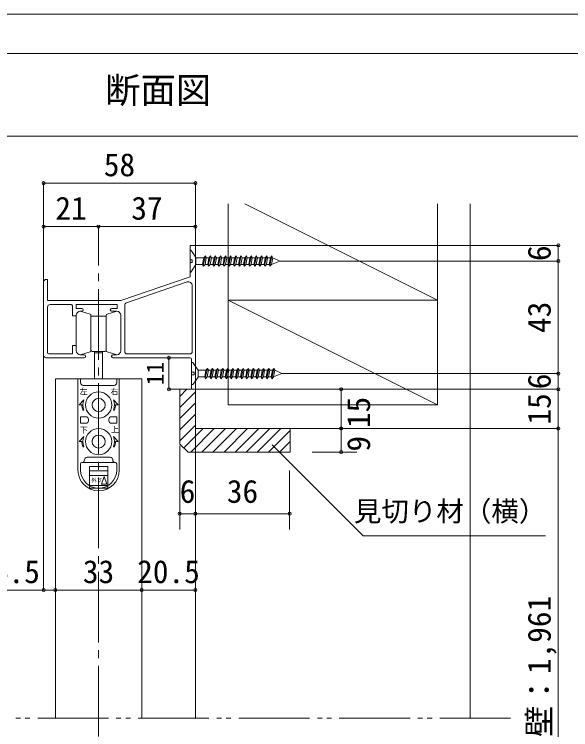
# Model space of a CAD drawing. Units: millimetres on the paper, enlarged 10 times, with parts at other scales. Extents: x -1985 to 2015, y -1370 to 1400.
# Drawn here: x -962 to -254, y 489 to 1400 of the extents above; entities that cross this region are included whole.
import ezdxf
from ezdxf.enums import TextEntityAlignment as Align

# ---------------------------------------------------------------- set-up
doc = ezdxf.new("R2010")
doc.units = ezdxf.units.MM
doc.header["$LTSCALE"] = 10
doc.header["$PDMODE"] = 32
doc.header["$PDSIZE"] = 4
for name, pattern in [('CHAIN2', [12, 9, -1, 1, -1]), ('DOUBLE_CHAIN2', [12.8, 9, -1, 0.6, -0.6, 0.6, -1]), ('USER2', [9.525, 6.35, -3.175])]:
    doc.linetypes.add(name, pattern=pattern)
for name, color, linetype, lineweight in [('1-1_0', 7, 'Continuous', 20), ('2-0_18', 7, 'Continuous', 20), ('2-1', 7, 'Continuous', 20)]:
    doc.layers.add(name, color=color, linetype=linetype, lineweight=lineweight)
doc.styles.add('ＭＳ ゴシック', font='')
doc.styles.get('ＭＳ ゴシック').set_extended_font_data('MS Gothic')

msp = doc.modelspace()

# ---------------------------------------------------------------- linework, layer by layer
at = {"layer": '1-1_0'}
for p, q in [((-1935, 1350), (395, 1350)), ((-1935, 1350), (395, 1350)), ((-1935, 1245), (395, 1245)), ((-1935, 1245), (395, 1245))]:
    msp.add_line(p, q, dxfattribs=at)
msp.add_lwpolyline([(-1985, -1370), (2015, -1370), (2015, 1400), (-1985, 1400)], dxfattribs=at)
at = {"layer": '2-0_18', "color": 4, "lineweight": 9}
for p, q in [((-731.78, 1184.95), (-731.78, 1158.48)), ((-855.11, 1129.6), (-925.11, 1129.6)), ((-731.78, 1129.6), (-855.11, 1129.6)), ((-269.77, 1105.74), (-731.78, 1105.74)), ((-269.77, 1105.74), (-269.77, 1085.74)), ((-269.77, 1085.74), (-624.42, 1085.74)), ((-269.77, 1085.74), (-269.77, 942.41)), ((-925.11, 666.68), (-925.11, 965.74)), ((-765.52, 962.41), (-765.52, 922.41)), ((-765.52, 962.41), (-751.78, 962.41)), ((-269.77, 942.41), (-621.75, 942.41)), ((-269.77, 942.41), (-269.77, 922.41)), ((-765.52, 922.41), (-751.78, 922.41)), ((-269.77, 922.41), (-731.78, 922.41)), ((-526.15, 922.41), (-583.21, 922.41)), ((-546.15, 872.41), (-546.15, 922.41)), ((-269.77, 922.41), (-269.77, 872.41)), ((-526.15, 872.41), (-583.21, 872.41)), ((-526.15, 872.41), (-583.21, 872.41)), ((-546.15, 842.41), (-546.15, 872.41)), ((-269.77, 872.41), (-381.78, 872.41)), ((-269.77, 872.41), (-269.77, 26.71)), ((-751.78, 743.96), (-751.78, 850.26)), ((-731.78, 743.96), (-731.78, 850.26)), ((-526.15, 842.41), (-583.21, 842.41)), ((-611.78, 743.96), (-611.78, 819.05)), ((-751.78, 763.96), (-731.78, 763.96)), ((-731.78, 763.96), (-611.78, 763.96)), ((-925.11, 666.68), (-1003.12, 666.68)), ((-925.11, 666.68), (-910.11, 666.68)), ((-910.11, 666.68), (-910.11, 663.19)), ((-910.11, 666.68), (-800.11, 666.68)), ((-800.11, 666.68), (-731.78, 666.68)), ((-731.78, 666.68), (-731.78, 669.33))]:
    msp.add_line(p, q, dxfattribs=at)
at = {"layer": '2-0_18'}
for p, q in [((-423.45, 1035.74), (-668.93, 1158.48)), ((-738.45, 1105.74), (-731.78, 1105.74)), ((-738.45, 1065.74), (-738.45, 1105.74)), ((-716.04, 1081.47), (-714.99, 1079.07)), ((-925.11, 1059.07), (-925.11, 965.74)), ((-921.78, 1062.41), (-920.11, 1062.41)), ((-920.11, 1035.41), (-920.11, 1062.41)), ((-738.45, 1065.74), (-826.78, 1035.41)), ((-819.53, 1032.61), (-742.4, 1059.09)), ((-735.78, 1054.36), (-735.78, 970.74)), ((-920.11, 1035.41), (-826.78, 1035.41)), ((-890.11, 1030.41), (-916.78, 1030.41)), ((-883.45, 1030.41), (-883.45, 1025.41)), ((-423.45, 1035.74), (-690.11, 1035.74)), ((-423.45, 902.41), (-690.11, 1035.74)), ((-920.11, 1027.07), (-920.11, 969.07)), ((-888.45, 1028.74), (-888.45, 1015.74)), ((-876.45, 1025.41), (-883.45, 1025.41)), ((-878.45, 1021.74), (-876.45, 1021.74)), ((-865.95, 1018.1), (-876.97, 1021.51)), ((-874.78, 1023.74), (-874.78, 1023.41)), ((-844.27, 1018.1), (-833.26, 1021.51)), ((-840.11, 1023.74), (-840.11, 1023.41)), ((-838.45, 1025.41), (-831.45, 1025.41)), ((-831.78, 1021.74), (-838.45, 1021.74)), ((-821.78, 1029.46), (-821.78, 970.74)), ((-888.45, 1015.74), (-883.45, 1015.74)), ((-883.45, 1016.74), (-883.45, 1015.74)), ((-883.45, 1016.74), (-883.45, 978.07)), ((-864.78, 972.07), (-864.78, 1016.51)), ((-845.45, 1015.41), (-864.78, 1015.41)), ((-845.45, 972.07), (-845.45, 1016.51)), ((-826.78, 971.41), (-826.78, 1016.74)), ((-888.45, 967.41), (-888.45, 978.07)), ((-888.45, 978.07), (-883.45, 978.07)), ((-883.45, 971.41), (-883.45, 978.07)), ((-918.45, 967.41), (-888.45, 967.41)), ((-873.45, 966.41), (-878.45, 966.41)), ((-865.95, 970.04), (-876.97, 966.63)), ((-863.11, 970.41), (-847.11, 970.41)), ((-860.16, 970.41), (-860.16, 935.74)), ((-860.16, 968.74), (-850.16, 968.74)), ((-850.16, 935.74), (-850.16, 970.41)), ((-844.27, 970.04), (-833.26, 966.63)), ((-831.78, 966.41), (-836.78, 966.41)), ((-818.45, 967.41), (-739.11, 967.41)), ((-873.45, 962.41), (-921.78, 962.41)), ((-871.78, 964.74), (-871.78, 964.07)), ((-838.45, 964.74), (-838.45, 964.07)), ((-836.78, 962.41), (-738.45, 962.41)), ((-736.78, 960.74), (-736.78, 922.41)), ((-910.11, 935.74), (-800.11, 935.74)), ((-881.32, 935.74), (-881.32, 818.74)), ((-828.66, 935.74), (-881.32, 935.74)), ((-877.99, 930.74), (-877.99, 935.74)), ((-831.99, 930.74), (-831.99, 935.74)), ((-828.66, 818.74), (-828.66, 935.74)), ((-835.32, 927.41), (-874.66, 927.41)), ((-731.1, 922.41), (-751.78, 922.41)), ((-751.78, 852.41), (-751.78, 922.41)), ((-751.78, 913.27), (-742.64, 922.41)), ((-737.77, 922.41), (-731.1, 922.41)), ((-736.78, 922.41), (-731.78, 922.41)), ((-751.78, 899.12), (-731.78, 919.12)), ((-873.85, 909.07), (-879.99, 902.41)), ((-879.99, 902.41), (-876.32, 902.41)), ((-829.99, 902.41), (-836.13, 909.07)), ((-833.66, 902.41), (-829.99, 902.41)), ((-751.78, 884.98), (-731.78, 904.98)), ((-423.45, 902.41), (-690.11, 902.41)), ((-875.25, 895.74), (-873.85, 895.74)), ((-836.13, 895.74), (-834.72, 895.74)), ((-877.99, 887.41), (-877.99, 879.07)), ((-871.32, 887.41), (-877.99, 887.41)), ((-867.99, 882.41), (-867.99, 884.07)), ((-841.99, 884.07), (-841.99, 882.41)), ((-831.99, 887.41), (-838.66, 887.41)), ((-831.99, 879.07), (-831.99, 887.41)), ((-751.78, 870.84), (-731.78, 890.84)), ((-877.99, 879.07), (-871.32, 879.07)), ((-838.66, 879.07), (-831.99, 879.07)), ((-751.78, 856.7), (-731.78, 876.7)), ((-746.69, 847.64), (-721.93, 872.41)), ((-737.79, 842.41), (-707.79, 872.41)), ((-381.78, 872.41), (-731.78, 872.41)), ((-723.65, 842.41), (-693.65, 872.41)), ((-709.5, 842.41), (-679.5, 872.41)), ((-695.36, 842.41), (-665.36, 872.41)), ((-681.22, 842.41), (-651.22, 872.41)), ((-667.08, 842.41), (-637.08, 872.41)), ((-652.94, 842.41), (-622.94, 872.41)), ((-638.79, 842.41), (-611.1, 870.09)), ((-611.1, 872.41), (-611.1, 842.41)), ((-873.85, 862.41), (-879.99, 855.74)), ((-829.99, 855.74), (-836.13, 862.41)), ((-879.99, 855.74), (-876.32, 855.74)), ((-875.25, 849.07), (-873.85, 849.07)), ((-836.13, 849.07), (-834.72, 849.07)), ((-833.66, 855.74), (-829.99, 855.74)), ((-741.1, 842.41), (-751.78, 852.41)), ((-517.98, 735.7), (-633.9, 851.62)), ((-624.65, 842.41), (-611.1, 855.95)), ((-741.1, 842.41), (-611.1, 842.41)), ((-869.66, 835.74), (-840.32, 835.74)), ((-877.99, 818.74), (-877.99, 827.41)), ((-875.48, 829.07), (-833.66, 829.07)), ((-866.66, 824.23), (-843.32, 824.23)), ((-866.66, 799.71), (-866.66, 824.23)), ((-843.32, 824.23), (-843.32, 799.71)), ((-831.99, 827.41), (-831.99, 818.74)), ((-843.32, 818.46), (-866.66, 818.46)), ((-866.66, 812.4), (-843.32, 812.4)), ((-847.99, 811.4), (-851.32, 801.4)), ((-844.66, 801.4), (-847.99, 811.4)), ((-843.32, 799.71), (-866.66, 799.71)), ((-851.32, 801.4), (-844.66, 801.4)), ((-517.98, 735.7), (-285.93, 735.7))]:
    msp.add_line(p, q, dxfattribs=at)
at = {"layer": '2-0_18', "color": 4, "linetype": 'CHAIN2', "lineweight": 9}
msp.add_line((-855.11, 0), (-855.11, 1129.6), dxfattribs=at)
at = {"layer": '2-0_18', "linetype": 'USER2'}
for p, q in [((-866.66, 796.41), (-866.66, 799.71)), ((-843.32, 796.41), (-866.66, 796.41)), ((-843.32, 799.71), (-843.32, 796.41))]:
    msp.add_line(p, q, dxfattribs=at)
at = {"layer": '2-0_18', "linetype": 'DOUBLE_CHAIN2'}
msp.add_line((-330.53, 503.6), (-960.4, 503.6), dxfattribs=at)
at = {"layer": '2-0_18', "color": 4, "lineweight": 9}
msp.add_lwpolyline([(-731.78, 1184.95), (-925.11, 1184.95), (-925.11, 1059.07)], dxfattribs=at)
at = {"layer": '2-0_18'}
for points in [[(-883.45, 1030.41), (-831.45, 1030.41), (-831.45, 1025.41)], [(-434.44, 872.41), (-731.1, 872.41), (-381.1, 872.41)]]:
    msp.add_lwpolyline(points, dxfattribs=at)
for centre, radius in [((-854.99, 902.41), 16.67), ((-854.99, 902.41), 8.33), ((-854.99, 855.74), 16.67), ((-854.99, 855.74), 8.33)]:
    msp.add_circle(centre, radius, dxfattribs=at)
for centre, radius, start, end in [((-921.78, 1059.07), 3.33, 90, 180), ((-740.78, 1054.36), 5, 0, 108.95228), ((-916.78, 1027.07), 3.33, 90, 180), ((-890.11, 1028.74), 1.67, 0, 90), ((-818.45, 1029.46), 3.33, 108.95228, 180), ((-878.45, 1016.74), 5, 90, 180), ((-876.45, 1023.74), 1.67, 0, 90), ((-876.45, 1023.41), 1.67, 270, 0), ((-838.45, 1023.74), 1.67, 90, 180), ((-838.45, 1023.41), 1.67, 180, 270), ((-831.78, 1016.74), 5, 0, 90), ((-866.45, 1016.51), 1.67, 0, 72.78483), ((-843.78, 1016.51), 1.67, 107.21517, 180), ((-918.45, 969.07), 1.67, 180, 270), ((-878.45, 971.41), 5, 180, 270), ((-873.45, 964.74), 1.67, 0, 90), ((-866.45, 971.63), 1.67, 287.21517, 0), ((-863.11, 972.07), 1.67, 180, 270), ((-847.11, 972.07), 1.67, 270, 0), ((-843.78, 971.63), 1.67, 180, 252.78483), ((-836.78, 964.74), 1.67, 90, 180), ((-831.78, 971.41), 5, 270, 0), ((-818.45, 970.74), 3.33, 180, 270), ((-739.11, 970.74), 3.33, 270, 0), ((-921.78, 965.74), 3.33, 180, 270), ((-873.45, 964.07), 1.67, 270, 0), ((-836.78, 964.07), 1.67, 180, 270), ((-738.45, 960.74), 1.67, 0, 90), ((-874.66, 930.74), 3.33, 180, 270), ((-835.32, 930.74), 3.33, 270, 0), ((-854.99, 902.41), 21.33, 180, 198.20996), ((-854.99, 902.41), 20, 160.52878, 199.47122), ((-854.99, 902.41), 20, 340.52878, 19.47122), ((-854.99, 902.41), 21.33, 341.79004, 0), ((-871.32, 884.07), 3.33, 0, 90), ((-838.66, 884.07), 3.33, 90, 180), ((-871.32, 882.41), 3.33, 270, 0), ((-838.66, 882.41), 3.33, 180, 270), ((-854.99, 855.74), 20, 160.52878, 199.47122), ((-854.99, 855.74), 20, 340.52878, 19.47122), ((-854.99, 855.74), 21.33, 180, 198.20996), ((-854.99, 855.74), 21.33, 341.79004, 0), ((-876.32, 832.41), 3.33, 270, 0), ((-869.66, 832.41), 3.33, 90, 180), ((-840.32, 832.41), 3.33, 0, 90), ((-833.66, 832.41), 3.33, 180, 270), ((-876.32, 827.41), 1.67, 90, 180), ((-833.66, 827.41), 1.67, 0, 90), ((-854.99, 819.41), 26.33, 180, 270), ((-854.99, 819.41), 23, 180, 270), ((-854.99, 819.41), 23, 270, 0), ((-854.99, 819.41), 26.33, 270, 0)]:
    msp.add_arc(centre, radius, start, end, dxfattribs=at)
at = {"layer": '2-0_18', "color": 4}
for p in [(-925.11, 1184.95), (-731.78, 1184.95), (-925.11, 1129.6), (-855.11, 1129.6), (-731.78, 1129.6), (-269.77, 1105.74), (-269.77, 1085.74), (-765.52, 962.41), (-269.77, 942.41), (-765.52, 922.41), (-546.15, 922.41), (-269.77, 922.41), (-546.15, 872.41), (-269.77, 872.41), (-546.15, 842.41), (-751.78, 763.96), (-731.78, 763.96), (-611.78, 763.96), (-925.11, 666.68), (-910.11, 666.68), (-800.11, 666.68), (-731.78, 666.68)]:
    msp.add_point(p, dxfattribs=at)
at = {"layer": '2-1'}
for p, q in [((-731.78, 1158.48), (-731.78, 503.6)), ((-690.11, 1158.48), (-690.11, 902.41)), ((-423.45, 1158.48), (-423.45, 902.41)), ((-381.78, 1158.48), (-381.78, 503.6)), ((-731.78, 1145.12), (-731.78, 1101.4)), ((-731.78, 1023.07), (-731.78, 1136.41)), ((-738.45, 1099.74), (-737.58, 1099.74)), ((-738.45, 1099.07), (-738.45, 1087.47)), ((-737.58, 1099.74), (-735.13, 1096.09)), ((-735.13, 1096.09), (-731.11, 1090.1)), ((-735.85, 1087.47), (-738.45, 1087.47)), ((-731.11, 1090.1), (-731.11, 1081.38)), ((-731.11, 1090), (-720.98, 1090)), ((-722.55, 1081.49), (-720.98, 1090)), ((-721.83, 1079.87), (-719.14, 1092.27)), ((-719.54, 1081.46), (-717.97, 1090)), ((-717.97, 1090), (-714.48, 1090)), ((-716.05, 1081.47), (-714.48, 1090)), ((-715.34, 1079.85), (-712.63, 1092.27)), ((-713.04, 1081.47), (-711.46, 1090)), ((-711.46, 1090), (-707.97, 1090)), ((-709.55, 1081.49), (-707.97, 1090)), ((-708.83, 1079.87), (-706.13, 1092.27)), ((-706.54, 1081.46), (-704.96, 1090)), ((-704.96, 1090), (-701.47, 1090)), ((-703.05, 1081.47), (-701.47, 1090)), ((-702.33, 1079.87), (-699.63, 1092.27)), ((-700.04, 1081.46), (-698.46, 1090)), ((-698.46, 1090), (-694.97, 1090)), ((-695.83, 1079.87), (-693.13, 1092.27)), ((-693.53, 1081.46), (-691.96, 1090)), ((-691.96, 1090), (-688.47, 1090)), ((-690.04, 1081.47), (-688.47, 1090)), ((-689.33, 1079.85), (-686.62, 1092.27)), ((-688.47, 1090), (-686.52, 1092.41)), ((-687.03, 1081.47), (-685.45, 1090)), ((-686.52, 1092.41), (-685.45, 1090)), ((-685.45, 1090), (-681.83, 1090)), ((-683.41, 1081.47), (-681.83, 1090)), ((-682.69, 1079.85), (-679.99, 1092.27)), ((-681.83, 1090), (-679.88, 1092.41)), ((-680.39, 1081.47), (-678.82, 1090)), ((-679.88, 1092.41), (-678.82, 1090)), ((-678.82, 1090), (-675.33, 1090)), ((-676.91, 1081.47), (-675.33, 1090)), ((-676.19, 1079.87), (-674.18, 1089.09)), ((-675.33, 1090), (-674.18, 1091.42)), ((-674.18, 1091.42), (-673.38, 1092.41)), ((-674.18, 1089.09), (-673.49, 1092.27)), ((-673.89, 1081.46), (-672.32, 1090)), ((-673.38, 1092.41), (-672.32, 1090)), ((-672.32, 1090), (-668.83, 1090)), ((-670.4, 1081.49), (-668.83, 1090)), ((-669.68, 1079.87), (-666.98, 1092.27)), ((-667.39, 1081.46), (-665.81, 1090)), ((-665.81, 1090), (-662.32, 1090)), ((-663.9, 1081.47), (-662.32, 1090)), ((-663.18, 1079.87), (-660.48, 1092.27)), ((-660.89, 1081.46), (-659.31, 1090)), ((-659.31, 1090), (-655.82, 1090)), ((-657.4, 1081.49), (-655.82, 1090)), ((-656.68, 1079.87), (-653.98, 1092.27)), ((-654.39, 1081.46), (-652.81, 1090)), ((-652.81, 1090), (-649.32, 1090)), ((-650.9, 1081.47), (-649.32, 1090)), ((-650.18, 1079.85), (-647.48, 1092.27)), ((-647.88, 1081.47), (-646.31, 1090)), ((-646.31, 1090), (-642.82, 1090)), ((-643.67, 1079.87), (-640.98, 1092.27)), ((-641.38, 1081.46), (-639.8, 1090)), ((-639.8, 1090), (-637.13, 1090)), ((-637.94, 1081.47), (-636.36, 1090)), ((-637.22, 1079.85), (-634.52, 1092.27)), ((-637.12, 1090), (-636.36, 1090)), ((-636.36, 1090), (-634.41, 1092.41)), ((-624.42, 1085.74), (-634.93, 1081.47)), ((-634.41, 1092.41), (-633.35, 1090)), ((-633.35, 1090), (-624.42, 1085.74)), ((-737.58, 1071.74), (-735.14, 1075.37)), ((-735.14, 1075.37), (-731.11, 1081.38)), ((-731.11, 1081.47), (-722.55, 1081.47)), ((-719.53, 1081.47), (-716.04, 1081.47)), ((-714.99, 1079.07), (-713.04, 1081.47)), ((-713.03, 1081.47), (-709.54, 1081.47)), ((-706.53, 1081.47), (-703.05, 1081.47)), ((-700.03, 1081.47), (-696.54, 1081.47)), ((-693.52, 1081.47), (-690.03, 1081.47)), ((-687.03, 1081.47), (-683.41, 1081.47)), ((-680.39, 1081.47), (-676.9, 1081.47)), ((-674.18, 1081.11), (-673.88, 1081.47)), ((-673.89, 1081.47), (-670.39, 1081.47)), ((-667.39, 1081.47), (-663.89, 1081.47)), ((-660.88, 1081.47), (-657.39, 1081.47)), ((-654.38, 1081.47), (-650.89, 1081.47)), ((-647.87, 1081.47), (-644.39, 1081.47)), ((-641.37, 1081.47), (-637.93, 1081.47)), ((-637.94, 1081.47), (-637.13, 1079.65)), ((-637.12, 1079.63), (-636.88, 1079.07)), ((-735.78, 956.41), (-734.91, 956.41)), ((-734.91, 956.41), (-732.46, 952.75)), ((-732.46, 952.75), (-728.44, 946.77)), ((-719.17, 936.53), (-716.47, 948.94)), ((-712.67, 936.52), (-709.97, 948.94)), ((-706.16, 936.53), (-703.46, 948.94)), ((-699.66, 936.53), (-696.96, 948.94)), ((-693.16, 936.53), (-690.46, 948.94)), ((-686.66, 936.52), (-683.96, 948.94)), ((-685.8, 946.67), (-683.85, 949.07)), ((-683.85, 949.07), (-682.79, 946.67)), ((-680.02, 936.52), (-677.32, 948.94)), ((-679.17, 946.67), (-677.22, 949.07)), ((-677.22, 949.07), (-676.15, 946.67)), ((-672.66, 946.67), (-671.51, 948.09)), ((-671.51, 948.09), (-670.71, 949.07)), ((-671.51, 945.75), (-670.82, 948.94)), ((-670.71, 949.07), (-669.65, 946.67)), ((-667.02, 936.53), (-664.32, 948.94)), ((-660.51, 936.53), (-657.82, 948.94)), ((-654.01, 936.53), (-651.31, 948.94)), ((-647.51, 936.52), (-644.81, 948.94)), ((-641.01, 936.53), (-638.31, 948.94)), ((-634.56, 936.52), (-631.85, 948.94)), ((-633.7, 946.67), (-631.75, 949.07)), ((-631.75, 949.07), (-630.68, 946.67)), ((-733.18, 944.14), (-735.78, 944.14)), ((-728.44, 946.77), (-728.44, 938.04)), ((-728.44, 946.67), (-718.31, 946.67)), ((-719.89, 938.15), (-718.31, 946.67)), ((-716.88, 938.13), (-715.3, 946.67)), ((-715.3, 946.67), (-711.81, 946.67)), ((-713.39, 938.14), (-711.81, 946.67)), ((-710.37, 938.14), (-708.8, 946.67)), ((-708.8, 946.67), (-705.31, 946.67)), ((-706.88, 938.15), (-705.31, 946.67)), ((-703.87, 938.13), (-702.29, 946.67)), ((-702.29, 946.67), (-698.81, 946.67)), ((-700.38, 938.14), (-698.81, 946.67)), ((-697.37, 938.13), (-695.79, 946.67)), ((-695.79, 946.67), (-692.3, 946.67)), ((-693.88, 938.15), (-692.3, 946.67)), ((-690.87, 938.13), (-689.29, 946.67)), ((-689.29, 946.67), (-685.8, 946.67)), ((-687.38, 938.14), (-685.8, 946.67)), ((-684.36, 938.14), (-682.79, 946.67)), ((-682.79, 946.67), (-679.17, 946.67)), ((-680.74, 938.14), (-679.17, 946.67)), ((-677.73, 938.14), (-676.15, 946.67)), ((-676.15, 946.67), (-672.66, 946.67)), ((-674.24, 938.14), (-672.66, 946.67)), ((-673.52, 936.53), (-671.51, 945.75)), ((-671.23, 938.13), (-669.65, 946.67)), ((-669.65, 946.67), (-666.16, 946.67)), ((-667.73, 938.15), (-666.16, 946.67)), ((-664.73, 938.13), (-663.15, 946.67)), ((-663.15, 946.67), (-659.66, 946.67)), ((-661.23, 938.14), (-659.66, 946.67)), ((-658.22, 938.13), (-656.65, 946.67)), ((-656.65, 946.67), (-653.16, 946.67)), ((-654.73, 938.15), (-653.16, 946.67)), ((-651.72, 938.13), (-650.14, 946.67)), ((-650.14, 946.67), (-646.65, 946.67)), ((-648.23, 938.14), (-646.65, 946.67)), ((-645.22, 938.14), (-643.64, 946.67)), ((-643.64, 946.67), (-640.15, 946.67)), ((-638.72, 938.13), (-637.14, 946.67)), ((-637.14, 946.67), (-634.47, 946.67)), ((-635.27, 938.14), (-633.7, 946.67)), ((-634.46, 946.67), (-633.7, 946.67)), ((-621.75, 942.41), (-632.26, 938.14)), ((-630.68, 946.67), (-621.75, 942.41)), ((-910.11, 935.74), (-910.11, 503.6)), ((-800.11, 935.74), (-800.11, 503.6)), ((-734.91, 928.41), (-732.48, 932.03)), ((-732.48, 932.03), (-728.44, 938.04)), ((-728.44, 938.14), (-719.89, 938.14)), ((-716.87, 938.14), (-713.38, 938.14)), ((-710.36, 938.14), (-706.87, 938.14)), ((-703.86, 938.14), (-700.38, 938.14)), ((-697.36, 938.14), (-693.87, 938.14)), ((-690.86, 938.14), (-687.37, 938.14)), ((-684.36, 938.14), (-680.74, 938.14)), ((-677.72, 938.14), (-674.23, 938.14)), ((-671.51, 937.77), (-671.22, 938.14)), ((-671.23, 938.14), (-667.73, 938.14)), ((-664.72, 938.14), (-661.23, 938.14)), ((-658.21, 938.14), (-654.72, 938.14)), ((-651.71, 938.14), (-648.22, 938.14)), ((-645.21, 938.14), (-641.72, 938.14)), ((-638.71, 938.14), (-635.26, 938.14)), ((-635.27, 938.14), (-634.47, 936.32)), ((-634.46, 936.29), (-634.21, 935.74)), ((-735.78, 928.41), (-734.91, 928.41)), ((-910.11, 716.85), (-910.11, 776.95)), ((-800.11, 716.85), (-800.11, 776.95)), ((-731.78, 716.85), (-731.78, 776.95))]:
    msp.add_line(p, q, dxfattribs=at)
for points in [[(-735.85, 1087.47), (-735.85, 1084.01), (-738.45, 1084.01), (-738.45, 1071.74), (-737.58, 1071.74)], [(-720.98, 1090), (-719.03, 1092.41), (-717.97, 1090)], [(-714.48, 1090), (-712.53, 1092.41), (-711.46, 1090)], [(-707.97, 1090), (-706.02, 1092.41), (-704.96, 1090)], [(-701.47, 1090), (-699.52, 1092.41), (-698.46, 1090)], [(-696.54, 1081.49), (-694.97, 1090), (-693.02, 1092.41), (-691.96, 1090)], [(-668.83, 1090), (-666.88, 1092.41), (-665.81, 1090)], [(-662.32, 1090), (-660.37, 1092.41), (-659.31, 1090)], [(-655.82, 1090), (-653.87, 1092.41), (-652.81, 1090)], [(-649.32, 1090), (-647.37, 1092.41), (-646.31, 1090)], [(-644.39, 1081.49), (-642.82, 1090), (-640.87, 1092.41), (-639.8, 1090)], [(-636.88, 1079.07), (-634.93, 1081.47), (-633.35, 1090)], [(-722.55, 1081.47), (-721.48, 1079.07), (-719.53, 1081.47)], [(-709.54, 1081.47), (-708.48, 1079.07), (-706.53, 1081.47)], [(-703.04, 1081.47), (-701.98, 1079.07), (-700.03, 1081.47)], [(-696.54, 1081.47), (-695.47, 1079.07), (-693.52, 1081.47)], [(-690.04, 1081.47), (-688.98, 1079.07), (-687.03, 1081.47)], [(-683.41, 1081.47), (-682.34, 1079.07), (-680.39, 1081.47)], [(-676.9, 1081.47), (-675.83, 1079.07), (-674.18, 1081.11)], [(-670.39, 1081.47), (-669.33, 1079.07), (-667.38, 1081.47)], [(-663.89, 1081.47), (-662.83, 1079.07), (-660.88, 1081.47)], [(-657.39, 1081.47), (-656.33, 1079.07), (-654.38, 1081.47)], [(-650.9, 1081.47), (-649.83, 1079.07), (-647.88, 1081.47)], [(-644.39, 1081.47), (-643.32, 1079.07), (-641.37, 1081.47)], [(-718.31, 946.67), (-716.36, 949.07), (-715.3, 946.67)], [(-711.81, 946.67), (-709.86, 949.07), (-708.8, 946.67)], [(-705.31, 946.67), (-703.36, 949.07), (-702.29, 946.67)], [(-698.81, 946.67), (-696.86, 949.07), (-695.79, 946.67)], [(-692.3, 946.67), (-690.35, 949.07), (-689.29, 946.67)], [(-666.16, 946.67), (-664.21, 949.07), (-663.15, 946.67)], [(-659.66, 946.67), (-657.71, 949.07), (-656.65, 946.67)], [(-653.16, 946.67), (-651.21, 949.07), (-650.14, 946.67)], [(-646.65, 946.67), (-644.7, 949.07), (-643.64, 946.67)], [(-641.72, 938.15), (-640.15, 946.67), (-638.2, 949.07), (-637.14, 946.67)], [(-733.18, 944.14), (-733.18, 940.67), (-735.78, 940.67)], [(-634.21, 935.74), (-632.26, 938.14), (-630.68, 946.67)], [(-719.88, 938.14), (-718.82, 935.74), (-716.87, 938.14)], [(-713.39, 938.14), (-712.32, 935.74), (-710.37, 938.14)], [(-706.87, 938.14), (-705.81, 935.74), (-703.86, 938.14)], [(-700.37, 938.14), (-699.31, 935.74), (-697.36, 938.14)], [(-693.87, 938.14), (-692.81, 935.74), (-690.86, 938.14)], [(-687.38, 938.14), (-686.31, 935.74), (-684.36, 938.14)], [(-680.74, 938.14), (-679.68, 935.74), (-677.73, 938.14)], [(-674.23, 938.14), (-673.17, 935.74), (-671.51, 937.77)], [(-667.73, 938.14), (-666.66, 935.74), (-664.71, 938.14)], [(-661.23, 938.14), (-660.16, 935.74), (-658.21, 938.14)], [(-654.72, 938.14), (-653.66, 935.74), (-651.71, 938.14)], [(-648.23, 938.14), (-647.17, 935.74), (-645.22, 938.14)], [(-641.72, 938.14), (-640.66, 935.74), (-638.71, 938.14)]]:
    msp.add_lwpolyline(points, dxfattribs=at)

# ---------------------------------------------------------------- texts
at = {"layer": '1-1_0', "style": 'ＭＳ ゴシック'}
msp.add_text('断面図', height=32.99, dxfattribs=at).set_placement((-846.74, 1276.98), align=Align.BOTTOM_LEFT)
at = {"layer": '2-0_18', "style": 'ＭＳ ゴシック'}
for s, height, p in [('58', 29.33, (-848.45, 1184.95)), ('21', 29.33, (-910.11, 1129.6)), ('37', 29.33, (-813.45, 1129.6)), ('6', 29.33, (-751.78, 768.96)), ('36', 29.33, (-691.78, 768.96)), ('見切り材（横）', 25.66, (-529.95, 746.56)), ('4.5', 29.33, (-989.64, 666.68)), ('33', 29.33, (-875.11, 666.68)), ('20.5', 29.33, (-805.95, 666.68))]:
    msp.add_text(s, height=height, dxfattribs=at).set_placement(p, align=Align.BOTTOM_LEFT)
for s, height, p in [('6', 29.33, (-270.57, 1085.74)), ('43', 29.33, (-270.57, 994.07)), ('11', 21.99, (-765.52, 927.41)), ('6', 29.33, (-270.57, 922.41)), ('15', 29.33, (-270.57, 877.41)), ('15', 29.33, (-500.63, 872.95)), ('9', 29.33, (-500.63, 843.07)), ('下り壁：1,961', 29.33, (-270.57, 399.56))]:
    msp.add_text(s, height=height, rotation=90, dxfattribs=at).set_placement(p, align=Align.BOTTOM_LEFT)
at = {"layer": '2-0_18', "color": 3, "style": 'ＭＳ ゴシック'}
for s, height, p in [('左', 7.33, (-879.22, 913.64)), ('右', 7.33, (-840.01, 913.64)), ('上', 7.33, (-839.2, 865.14)), ('下', 7.33, (-878.95, 864.52)), ('外す', 5.132, (-864.47, 802.3))]:
    msp.add_text(s, height=height, dxfattribs=at).set_placement(p, align=Align.BOTTOM_LEFT)

doc.saveas('drawing.dxf')
